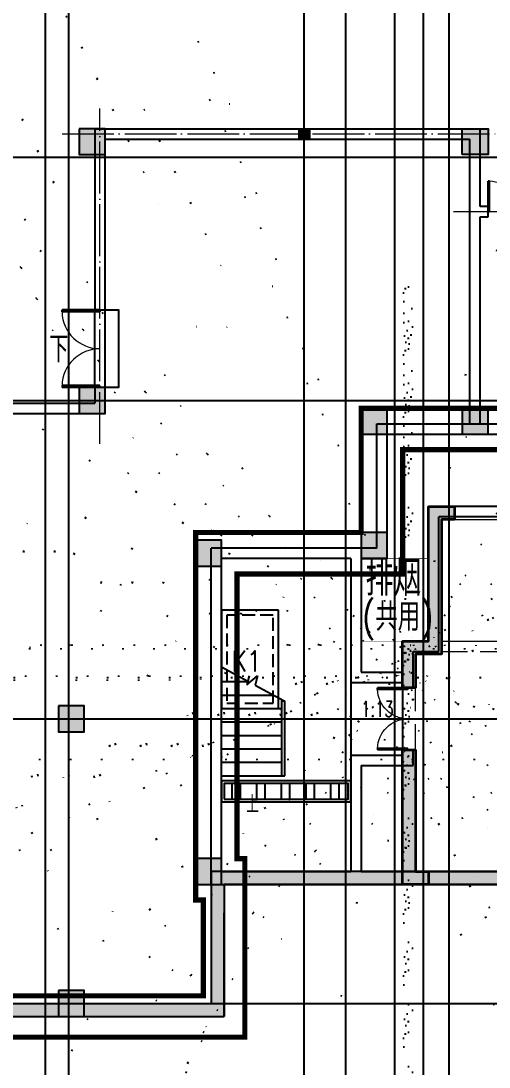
# Model space of a CAD drawing. Extents: x 369444 to 684549, y -549309 to 575337.
# Drawn here: x 482899 to 491944, y 63930 to 84140 of the extents above; entities that cross this region are included whole.
import ezdxf

# ---------------------------------------------------------------- set-up
doc = ezdxf.new("R2010")
doc.units = 0
doc.header["$LTSCALE"] = 1000
doc.header["$MEASUREMENT"] = 0
for name, pattern in [('__DASH', [0.35, 0.25, -0.1]), ('DASH', [0.35, 0.25, -0.1]), ('DASHED', [0.75, 0.5, -0.25]), ('DOTE', [2.4200000000000004, 2, -0.2, 0.02, -0.2])]:
    doc.linetypes.add(name, pattern=pattern)
for name, color, linetype in [('BEAM_CON', 4, 'Continuous'), ('BEAM_SE', 144, 'DASHED'), ('COLUMN', 9, 'Continuous'), ('DIM', 3, 'Continuous'), ('DIM_SYMB', 3, 'Continuous'), ('DOTE', 1, 'Continuous'), ('HS-A-轮廓线-地下室', 3, 'DASH'), ('PUB_HATCH', 8, 'Continuous'), ('STAIR', 2, 'Continuous'), ('WALL', 9, 'Continuous'), ('WINDOW', 4, 'Continuous'), ('剪力墙', 3, 'Continuous'), ('构造柱', 6, 'Continuous'), ('车库集水坑', 60, 'Continuous'), ('车库风井', 6, 'Continuous'), ('防火分区线', 7, 'Continuous'), ('面积线', 6, 'Continuous')]:
    doc.layers.add(name, color=color, linetype=linetype)
for name, color, linetype, lineweight in [('DOTE2', 122, 'DOTE', 9), ('S_ConcWall', 3, 'Continuous', 35), ('TEXT', 7, 'Continuous', 13)]:
    doc.layers.add(name, color=color, linetype=linetype, lineweight=lineweight)
doc.styles.add('_HZTXT', font='txt.shx', dxfattribs={"width": 0.8, "bigfont": 'HZTXT.shx'})
doc.styles.add('_TCH_DIM', font='SIMPLEX', dxfattribs={"bigfont": 'GBCBIG'})
pattern_1 = [(0, (-38492844046.94125, -3908521217.973728), (300, 600), [0, -600]), (0, (-38492844397.94125, -3908521298.973728), (300, 600), [0, -600]), (0, (-38492844202.94125, -3908521304.973728), (300, 600), [0, -600]), (0, (-38492843989.94125, -3908521127.973728), (300, 600), [0, -600]), (0, (-38492844238.94125, -3908521334.973728), (300, 600), [0, -600]), (0, (-38492843929.94125, -3908520749.973728), (300, 600), [0, -600]), (0, (-38492844112.94125, -3908520797.973728), (300, 600), [0, -600]), (0, (-38492844016.94125, -3908520872.973728), (300, 600), [0, -600]), (0, (-38492844505.94125, -3908520884.973728), (300, 600), [0, -600]), (0, (-38492844211.94125, -3908520911.973728), (300, 600), [0, -600]), (0, (-38492844325.94125, -3908521064.973728), (300, 600), [0, -600]), (0, (-38492844319.94125, -3908521289.973728), (300, 600), [0, -600]), (0, (-38492844094.94125, -3908521313.973728), (300, 600), [0, -600]), (0, (-38492843929.94125, -3908521049.973728), (300, 600), [0, -600]), (0, (-38492844490.94125, -3908521142.973728), (300, 600), [0, -600]), (0, (-38492844439.94125, -3908521040.973728), (300, 600), [0, -600]), (0, (-38492844205.94125, -3908521082.973728), (300, 600), [0, -600]), (0, (-38492844289.94125, -3908521169.973728), (300, 600), [0, -600]), (0, (-38492844337.94125, -3908520971.973728), (300, 600), [0, -600]), (0, (-38492844262.94125, -3908520746.973728), (300, 600), [0, -600]), (0, (-38492844466.94125, -3908521268.973728), (300, 600), [0, -600]), (0, (-38492844136.94125, -3908520869.973728), (300, 600), [0, -600]), (0, (-38492844415.94125, -3908520860.973728), (300, 600), [0, -600]), (0, (-38492844463.94125, -3908520782.973728), (300, 600), [0, -600]), (130.601294, (-38492843966.79839, -3908520937.830872), (-1499.999983430985, 1800.000007869767), [26.341554, -11037.111]), (18.4349488, (-38492844009.65553, -3908520926.4023), (1499.99999446807, 599.9999955732223), [27.10524, -3767.6279]), (90, (-38492844009.65553, -3908520952.116584), (300.0000000000001, 600), [25.714284, -1174.28565]), (161.565051, (-38492843983.94125, -3908520960.688016), (-1500.000007552608, 599.9999552724113), [27.10524, -3767.6279]), (53.1301023, (-38492843983.94125, -3908520960.688016), (300.0000005671201, 599.9999997164399), [28.57143, -2971.4285]), (135, (-38492843961.0841, -3908521266.402248), (-300.0000362661431, 599.9999593952012), [24.24366, -1672.8126]), (45, (-38492843995.36982, -3908521266.402248), (299.999998082377, 599.9999975789675), [24.24366, -1672.8126]), (135, (-38492843978.22696, -3908521283.545148), (-300.0000362661431, 599.9999593952012), [24.24366, -1672.8126]), (45, (-38492843978.22696, -3908521283.545148), (299.999998082377, 599.9999975789675), [24.24366, -1672.8126]), (116.565051, (-38492844249.6555, -3908520863.545154), (-5.219298673253547e-05, 1199.999967353521), [31.94382599999998, -638.8764999999994]), (180, (-38492844263.94121, -3908520834.97373), (-299.9999999999999, 600), [34.285716, -565.71425]), (63.43494880000001, (-38492844312.51265, -3908520863.545154), (2.716145353076627e-06, 1199.999994186336), [31.943826, -638.8765000000001]), (116.565051, (-38492844298.22694, -3908520892.116584), (-5.219298673253547e-05, 1199.999967353521), [31.94382599999998, -638.8764999999994]), (0, (-38492844298.22694, -3908520892.116584), (300, 600), [34.285716, -565.71425]), (63.43494880000001, (-38492844263.94121, -3908520892.116584), (2.716145353076627e-06, 1199.999994186336), [31.943826, -638.8765000000001]), (107.102728, (-38492844023.94125, -3908521066.402268), (-899.9999655924546, 3000.000004840143), [38.861346, -16282.9025]), (143.972626, (-38492844035.36982, -3908521029.259442), (-5699.99992773809, 4199.999995246334), [38.861346, -8122.02]), (180, (-38492844066.79839, -3908521006.402297), (-299.9999999999999, 600), [37.142856, -562.8571]), (36.02737329999999, (-38492844135.36982, -3908521029.259442), (5699.999957876589, 4199.999954722195), [38.86134599999996, -8122.019999999995]), (71.5650511, (-38492844146.79839, -3908521063.545128), (900.0000046203285, 2999.99999483479), [36.140316, -3758.5928]), (107.102728, (-38492844135.36982, -3908521100.688008), (-899.9999655924546, 3000.000004840143), [38.861346, -16282.9025]), (143.972626, (-38492844103.94125, -3908521123.545128), (-5699.99992773809, 4199.999995246334), [38.861346, -8122.02]), (0, (-38492844103.94125, -3908521123.545128), (300, 600), [37.142856, -562.8571]), (36.02737329999999, (-38492844066.79839, -3908521123.545128), (5699.999957876589, 4199.999954722195), [38.86134599999996, -8122.019999999995]), (71.5650511, (-38492844035.36982, -3908521100.688008), (900.0000046203285, 2999.99999483479), [36.140316, -3758.5928]), (150.255118, (-38492844018.22696, -3908520786.402302), (-900.0000021301363, 599.9999925650195), [23.03502, -4814.319600000001]), (90, (-38492844038.22696, -3908520797.830868), (300.0000000000001, 600), [22.857144, -1177.14275]), (29.7448813, (-38492844038.22696, -3908520797.830868), (900.0000005300184, 599.9999971978212), [23.03502, -4814.319600000001]), (116.565051, (-38492844158.22696, -3908521212.116588), (-5.219298673253547e-05, 1199.999967353521), [31.94382599999998, -638.8764999999994]), (168.690067, (-38492844172.51267, -3908521183.545128), (-2700.000002003099, 599.9999849441089), [29.137254, -6089.685500000001]), (41.18592510000001, (-38492844223.94125, -3908521197.830828), (7499.999954558658, 6599.999942288418), [30.371844, -12725.802]), (90, (-38492844223.94125, -3908521226.402287), (300.0000000000001, 600), [28.57143, -1171.4285]), (138.814074, (-38492844201.0841, -3908521246.402268), (-7499.999866690215, 6600.000042036299), [30.371844, -12725.802]), (16.6992442, (-38492844201.0841, -3908521246.402268), (9899.99992551639, 2999.999968578065), [29.82945, -12498.5375]), (60.9453959, (-38492844172.51267, -3908521237.830848), (299.9999992038756, 599.9999946927048), [29.416086, -12325.3395]), (109.983106, (-38492844409.65553, -3908520960.688016), (-1500.00000564993, 4199.999988885022), [33.44200199999995, -14012.19749999999]), (155.556045, (-38492844421.08408, -3908520929.259439), (-3900.000014866057, 1799.999962602966), [34.522986, -14465.1315]), (24.4439547, (-38492844483.94122, -3908520929.259439), (3900.000001945477, 1799.999991342401), [34.522986, -14465.1315]), (70.01689340000001, (-38492844495.36979, -3908520960.688016), (1500.000004522143, 4199.999989580724), [33.442002, -14012.1975]), (109.983106, (-38492844483.94122, -3908520992.116586), (-1500.00000564993, 4199.999988885022), [33.44200199999995, -14012.19749999999]), (160.016893, (-38492844452.51263, -3908521003.545158), (-1500.00000088163, 599.9999726666744), [33.442002, -6989.377500000001]), (19.9831065, (-38492844452.51263, -3908521003.545158), (1499.999991764409, 599.9999990480279), [33.442002, -6989.377500000001]), (70.01689340000001, (-38492844421.08408, -3908520992.116586), (1500.000004522143, 4199.999989580724), [33.442002, -14012.1975]), (122.005383, (-38492844186.79839, -3908521014.97373), (-300.00004026147, 599.9999693707862), [26.954232, -5633.434]), (18.4349488, (-38492844226.79839, -3908521000.688012), (1499.99999446807, 599.9999955732223), [27.10524, -3767.6279]), (90, (-38492844226.79839, -3908521026.402302), (300.0000000000001, 600), [25.714284, -1174.28565]), (161.565051, (-38492844201.0841, -3908521034.973728), (-1500.000007552608, 599.9999552724113), [27.10524, -3767.6279]), (54.46232220000002, (-38492844201.0841, -3908521034.973728), (2099.999996957259, 2999.999995506066), [24.57807, -10298.2115]), (116.565051, (-38492844361.08408, -3908521160.688008), (-5.219298673253547e-05, 1199.999967353521), [31.94382599999998, -638.8764999999994]), (180, (-38492844375.36979, -3908521132.116548), (-299.9999999999999, 600), [31.42857, -568.5714]), (59.0362434, (-38492844423.94122, -3908521160.688008), (300.0000009765315, 599.9999970877775), [33.31972799999995, -6963.821999999993]), (120.963756, (-38492844406.79839, -3908521189.259408), (-300.0000409979644, 599.9999724465997), [33.319728, -6963.821999999999]), (0, (-38492844406.79839, -3908521189.259408), (300, 600), [31.42857, -568.5714]), (63.43494880000001, (-38492844375.36979, -3908521189.259408), (2.716145353076627e-06, 1199.999994186336), [31.943826, -638.8765000000001])]

# ---------------------------------------------------------------- blocks, each defined once
blk = doc.blocks.new('A$C47E9097D')
at = {"layer": '构造柱'}
blk.add_hatch(color=256, dxfattribs=at).paths.add_polyline_path([(107949.9999847412, -388449.1799387932), (107749.9999847412, -388449.1799387932), (107749.9999847412, -388649.1799387932), (107949.9999847412, -388649.1799387932)])
blk.add_lwpolyline([(107749.9999847412, -388449.1799387932), (107949.9999847412, -388449.1799387932), (107949.9999847412, -388649.1799387932), (107749.9999847412, -388649.1799387932)], close=True, dxfattribs=at)
blk = doc.blocks.new('$DorLib2D$00000002')
for p, q in [((-0.5, -5.684341886080802e-17), (-0.5000000000000007, 0.4875)), ((-0.4750000000000007, 0.4875), (-0.5000000000000007, 0.4875)), ((-0.475, -2.842170943040401e-17), (-0.4750000000000007, 0.4875)), ((0.475, -2.842170943040401e-17), (0.4750000000000007, 0.4875)), ((0.4750000000000007, 0.4875), (0.5000000000000007, 0.4875)), ((0.5, -5.684341886080802e-17), (0.5000000000000007, 0.4875)), ((-0.5, -5.684341886080802e-17), (-0.475, -2.842170943040401e-17)), ((0.5, -5.684341886080802e-17), (0.475, -2.842170943040401e-17))]:
    blk.add_line(p, q)
at = {"lineweight": 13}
for centre, start, end in [((-0.4875, -4.263256414560601e-17), 0, 88.53071641864632), ((0.4875, -4.263256414560601e-17), 91.4692835813537, 180)]:
    blk.add_arc(centre, 0.4875, start, end, dxfattribs=at)
blk = doc.blocks.new('column500')
h = blk.add_hatch(color=0)
h.dxf.hatch_style = 1
h.paths.add_polyline_path([(-216380.9106832733, -381439.8896648251), (-215880.9106832733, -381439.8896648251), (-215880.9106832733, -380939.8896648251), (-216380.9106832733, -380939.8896648251)])
at = {"color": 0}
blk.add_lwpolyline([(-216380.9106832733, -381439.8896648251), (-215880.9106832733, -381439.8896648251), (-215880.9106832733, -380939.8896648251), (-216380.9106832733, -380939.8896648251)], close=True, dxfattribs=at)
blk = doc.blocks.new('34tyg54hf3r')
at = {"layer": 'DIM_SYMB', "linetype": 'ByBlock'}
blk.add_lwpolyline([(20261.93985917317, 334947.9651082652, 0, 0, 0), (20261.93985918776, 336602.9651082131, 80.00000000000001, 0, 0), (20261.9398591904, 336902.9651082131, 0, 0, 0)], format="xyseb", dxfattribs=at)
at = {"layer": 'STAIR'}
for p, q in [((19679.43985915449, 337317.3874948928), (20188.40264632707, 337040.8229751916)), ((20170.89235315585, 336967.9945842698), (20372.40044749176, 337146.1538683792)), ((20212.60432946598, 337141.4820345481), (20170.89235315585, 336967.9945842698)), ((20372.40044749176, 337146.1538683792), (20328.74061437117, 336964.564938836)), ((19679.43985915455, 337032.9652717459), (20186.51340110457, 337032.9652717455)), ((20328.74061437117, 336964.564938836), (20879.43985915449, 336665.3213085127)), ((19679.43985915455, 336772.9652717459), (20681.3422448622, 336772.9652717459)), ((19679.43985915455, 336512.9652717459), (20844.43985917812, 336512.9652717458)), ((20844.43985917876, 335212.9652717533), (20844.43985917626, 336663.6534691626)), ((20844.43985917626, 336663.6534691626), (20904.43985917626, 336663.6534691628)), ((20904.43985917876, 335212.9652717534), (20904.43985917626, 336663.6534691628)), ((19679.43985915455, 336252.9652717459), (20844.4398591783, 336252.9652717458)), ((19679.43985915455, 335992.9652717459), (20844.43985917847, 335992.9652717458)), ((19679.43985915455, 335732.9652717459), (20844.43985917864, 335732.9652717458)), ((19679.43985915455, 335472.9652717459), (20844.43985917882, 335472.9652717458)), ((19679.43985915455, 335212.9652717459), (20844.43985917899, 335212.9652717458)), ((20844.43985917899, 335212.9652717458), (20879.43985915455, 335212.9652717459)), ((20844.43985917876, 335212.9652717533), (20904.43985917876, 335212.9652717534))]:
    blk.add_line(p, q, dxfattribs=at)
at = {"layer": 'DIM_SYMB', "color": 7, "linetype": 'ByBlock', "style": '_TCH_DIM'}
blk.add_text('上', height=337.5886524822695, dxfattribs=at).set_placement((20157.68454002331, 334492.9651082652))
blk = doc.blocks.new('A$C36E4408A')
at = {"layer": '剪力墙'}
for points in [[(0.0002910715411417186, 3799.997548784362), (0.0002910715411417186, 4699.997548784362), (500.0002910715411, 4699.997548784362), (500.0002910715411, 7299.997548784362), (1000.000291071541, 7299.997548784362), (1000.000291071541, 7049.997548784362), (750.0002910715411, 7049.997548784362), (750.0002910715411, 4449.997548784362), (250.0002910715411, 4449.997548784362), (250.0002910715411, 3799.997548784362)], [(250.0002910715411, 2599.997548784304), (250.0002910715411, 249.9975487843622), (500.0002910715411, 249.9975487843622), (500.0002910715411, -0.002451215637847781), (0.0002910715411417186, -0.002451215637847781), (0.0002910715411417186, 2599.997548784362)]]:
    blk.add_hatch(color=0, dxfattribs=at).paths.add_polyline_path(points)
at = {"layer": 'S_ConcWall', "color": 0, "lineweight": 35, "ltscale": 0.9999999776482582}
for p, q in [((500.0002910715411, 7299.997548784362), (1000.000291071541, 7299.997548784362)), ((500.0002910715411, 4699.997548784362), (500.0002910715411, 7299.997548784362)), ((1000.000291071541, 7299.997548784362), (1000.000291071541, 7049.997548784362)), ((750.0002910715411, 7049.997548784362), (750.0002910715411, 4449.997548784362)), ((1000.000291071541, 7049.997548784362), (750.0002910715411, 7049.997548784362)), ((0.0002910715411417186, 4699.997548784362), (500.0002910715411, 4699.997548784362)), ((0.0002910715411417186, 3799.997548784362), (0.0002910715411417186, 4699.997548784362)), ((250.0002910715411, 4449.997548784362), (250.0002910715411, 3799.997548784362)), ((750.0002910715411, 4449.997548784362), (250.0002910715411, 4449.997548784362)), ((250.0002910715411, 3799.997548784362), (0.0002910715411417186, 3799.997548784362)), ((0.0002910715411417186, 2599.997548784362), (250.0002910715411, 2599.997548784304)), ((0.0002910715411417186, -0.002451215637847781), (0.0002910715411417186, 2599.997548784362)), ((250.0002910715411, 2599.997548784304), (250.0002910715411, 249.9975487843622)), ((250.0002910715411, 249.9975487843622), (500.0002910715411, 249.9975487843622)), ((500.0002910715411, 249.9975487843622), (500.0002910715411, -0.002451215637847781)), ((500.0002910715411, -0.002451215637847781), (0.0002910715411417186, -0.002451215637847781))]:
    blk.add_line(p, q, dxfattribs=at)
blk = doc.blocks.new('2#梁图')
at = {"layer": 'BEAM_CON', "color": 0, "lineweight": 18, "ltscale": 0.9999999776482582}
for p, q in [((-555777.5396499634, 137789.7098908424), (-554477.5396499634, 137789.7098908424)), ((-555777.5396499634, 137539.7098908424), (-554477.5396499634, 137539.7098908424)), ((-556027.5396499634, 135189.7098908424), (-554377.5396499634, 135189.7098908424)), ((-556777.5396499634, 133089.7098908424), (-556777.5396499634, 134289.7098908424))]:
    blk.add_line(p, q, dxfattribs=at)
at = {"layer": 'BEAM_SE', "color": 0, "lineweight": 18, "ltscale": 0.9999999776482582}
for p, q in [((-556027.5396499634, 134989.7098908424), (-554377.5396499634, 134989.7098908424)), ((-556527.5396499634, 133089.7098908424), (-556527.5396499634, 134289.7098908424)), ((-556277.5396499634, 130739.7098908424), (-554077.5396499634, 130739.7098908424)), ((-556277.5396499634, 130489.7098908424), (-554077.5396499634, 130489.7098908424))]:
    blk.add_line(p, q, dxfattribs=at)
at = {"layer": 'DIM', "color": 0, "const_width": 35}
for points in [[(-556277.5396499634, 130739.7098908424), (-554077.5396499634, 130739.7098908424)], [(-556277.5396499634, 130489.7098908424), (-554077.5396499634, 130489.7098908424)]]:
    blk.add_lwpolyline(points, dxfattribs=at)
at = {"layer": 'S_ConcWall', "color": 0, "lineweight": 35, "ltscale": 0.9999999776482582, "const_width": 35}
for points in [[(-556777.5396499634, 134289.7098908424), (-556777.5396499634, 135189.7098908424), (-556277.5396499634, 135189.7098908424), (-556277.5396499634, 137789.7098908424), (-555777.5396499634, 137789.7098908424), (-555777.5396499634, 137539.7098908424), (-556027.5396499634, 137539.7098908424), (-556027.5396499634, 134939.7098908424), (-556527.5396499634, 134939.7098908424), (-556527.5396499634, 134289.7098908424)], [(-556527.5396499634, 133089.7098908424), (-556527.5396499634, 130739.7098908424), (-556277.5396499634, 130739.7098908424), (-556277.5396499634, 130489.7098908424), (-556777.5396499634, 130489.7098908424), (-556777.5396499634, 133089.7098908424)]]:
    blk.add_lwpolyline(points, close=True, dxfattribs=at)

msp = doc.modelspace()

# ---------------------------------------------------------------- hatches: boundary and pattern name
at = {"layer": 'PUB_HATCH'}
h = msp.add_hatch(dxfattribs=at)
h.set_pattern_fill('加气混凝土', color=256, scale=50, style=0)
h.set_pattern_definition(pattern_1)
h.paths.add_polyline_path([(490274.4867944699, 72156.97560831788), (490274.4867944699, 71256.9780378032), (490474.4867944699, 71256.9780378032), (490474.4867944699, 71956.97560831788)])
h = msp.add_hatch(dxfattribs=at)
h.set_pattern_fill('加气混凝土', color=256, scale=50, style=0)
h.set_pattern_definition(pattern_1)
h.paths.add_polyline_path([(490474.4867944699, 69756.97560831788), (490474.4867944699, 70056.9780378032), (490274.4867944699, 70056.9780378032), (490274.4867944699, 69756.97560831788)])
at = {"layer": 'PUB_HATCH', "linetype": 'ByBlock'}
for points in [[(526774.4867944699, 67706.97560831788), (486574.4867944699, 67706.97560831788), (486824.4867944699, 67456.97560831788), (526774.4867944699, 67456.97560831788)], [(486824.4867944699, 67456.97560831788), (486574.4867944699, 67706.97560831788), (486574.4867944699, 65156.97364088777), (486824.4867944699, 64906.97364088777)], [(457874.4832162838, 65156.97364088777), (457624.4832162838, 64906.97364088777), (486824.4867944699, 64906.97364088777), (486574.4867944699, 65156.97364088777)]]:
    msp.add_hatch(color=256, dxfattribs=at).paths.add_polyline_path(points)
at = {"layer": 'WINDOW'}
h = msp.add_hatch(dxfattribs=at)
h.set_pattern_fill('ANSI32', color=256, scale=100, angle=45, style=0)
h.set_pattern_definition([(90, (466979.2602624875, -268354.9030351948), (-476.25, 2.842170943040401e-14), []), (90, (467138.010331152, -268196.1529665303), (-476.25, 2.842170943040401e-14), [])])
h.paths.add_polyline_path([(486824.4867944699, 69106.97560831788), (489224.4867944699, 69106.97560831788), (489224.4867944699, 69406.97560831788), (486824.4867944699, 69406.97560831788)])

# ---------------------------------------------------------------- linework, layer by layer
at = {"layer": 'DIM_SYMB', "lineweight": -2}
msp.add_lwpolyline([(483892.1977395993, 77806.97450539353, 0, 0, 0), (484334.4829339962, 77806.97450539353, 120, 0, 0), (484784.4829339962, 77806.97450539353, 0, 0, 0)], format="xyseb", dxfattribs=at)
at = {"layer": 'DIM_SYMB'}
msp.add_lwpolyline([(490274.4867944699, 70593.96261212113, 0, 0, 0), (489576.4299020749, 70593.96261212113, 80.00000000000001, 0, 0), (489276.4299020749, 70593.96261212113, 0, 0, 0)], format="xyseb", dxfattribs=at)
at = {"layer": 'DOTE', "color": 8}
for p, q in [((483374.4831018429, 59364.2341589618), (483374.4831018429, 476704.7720441509)), ((489174.4826440793, 59364.2341589618), (489174.4826440793, 476704.7720441509)), ((490124.4831018429, 59364.2341589618), (490124.4831018429, 476704.7720441509)), ((490674.4830408078, 59364.2341589618), (490674.4830408078, 476704.7720441509)), ((491174.4831018429, 59364.2341589618), (491174.4831018429, 476704.7720441509)), ((483824.4831018429, 59364.2341589618), (483824.4831018429, 261806.9745316196)), ((488374.482949255, 59364.23415705445), (488374.482949255, 261806.9745316196))]:
    msp.add_line(p, q, dxfattribs=at)
at = {"layer": 'DOTE', "color": 8, "lineweight": -2}
for p, q in [((377844.3968439084, 81506.97450348618), (624570.9457559567, 81506.97450348618)), ((377844.3968439084, 76806.97450253251), (624570.9457559567, 76806.97450253251)), ((377844.3968439084, 70656.97450253251), (624570.9457559567, 70656.97450253251)), ((377844.3968439084, 65156.97363802674), (624570.9457559567, 65156.97363802674))]:
    msp.add_line(p, q, dxfattribs=at)
at = {"layer": 'DOTE2', "linetype": 'DOTE', "ltscale": 0.5}
for points in [[(484424.4829339962, 75968.84474417451), (484424.4829339962, 82450.62302061799)], [(483694.7028436642, 81957.79455992463), (492154.3986673336, 81957.79455992463)], [(491259.5284967404, 80456.97562357667), (495072.6821069699, 80456.97562357667)]]:
    msp.add_lwpolyline(points, dxfattribs=at)
at = {"layer": 'HS-A-轮廓线-地下室', "lineweight": -2, "ltscale": 8}
msp.add_lwpolyline([(457624.4832162838, 64906.97364088777), (486824.4867944699, 64906.97364088777), (486824.4867944699, 67456.97560831788), (486824.4867944699, 67456.97560831788), (526874.4867944699, 67456.97560831788), (526874.4867944699, 72156.97560831788), (526374.4867944699, 72156.9780378032), (526374.4867944699, 81778.3442320514), (530774.4829339962, 81778.3442320514), (530774.4829339962, 81778.3442320514), (530774.4829339962, 144856.9745807338), (535624.482949255, 144856.9745807338), (535624.482949255, 146656.9745649982), (535624.482949255, 146656.9745649982), (535624.482949255, 146656.9745659519), (572974.4831018429, 146656.9745649982)], dxfattribs=at)
at = {"layer": 'HS-A-轮廓线-地下室', "lineweight": -2, "ltscale": 6}
msp.add_lwpolyline([(486824.4867944699, 67456.97560831788), (517474.4867944699, 67456.97560831788)], dxfattribs=at)
at = {"layer": 'WALL', "linetype": 'ByBlock'}
for p, q in [((484324.4829339962, 82057.79436394456), (491774.4829339962, 82057.7945723224)), ((484324.4829339962, 82057.79436394456), (484324.4829339962, 78556.9745049167)), ((491774.4829339962, 80556.9755687404), (491774.4829339962, 82057.7945723224)), ((484524.4829339962, 81857.7943696666), (491574.4829339962, 81857.79456660035)), ((484524.4829339962, 78556.9745049167), (484524.4829339962, 81857.7943696666)), ((491574.4829339962, 80456.97556635621), (491574.4829339962, 81857.79456660035)), ((491574.4829339962, 76356.97560831788), (491574.4829339962, 80456.97556635621)), ((491924.4829339962, 80556.9755725551), (491774.4829339962, 80556.9755687404)), ((491924.4829339962, 80356.9755725551), (491924.4829339962, 80556.9755725551)), ((491774.4829339962, 80356.9755687404), (491924.4829339962, 80356.9755725551)), ((491774.4829339962, 76356.97560831788), (491774.4829339962, 80356.9755687404)), ((484324.4829339962, 78556.9745049167), (484524.4829339962, 78556.9745049167)), ((484524.4829339962, 77056.9745049167), (484324.4829339962, 77056.9745049167)), ((484324.4829339962, 77056.9745049167), (484324.4829339962, 76756.97448584321)), ((484524.4829339962, 76556.9744934726), (484524.4829339962, 77056.9745049167)), ((464574.4832162838, 76756.97372385743), (484324.4829339962, 76756.97448584321)), ((464774.4832162838, 76556.97373148683), (484524.4829339962, 76556.9744934726)), ((491574.4829339962, 76356.97560831788), (491774.4829339962, 76356.97560831788)), ((526774.4867944699, 67706.97560831788), (486574.4867944699, 67706.97560831788)), ((486574.4867944699, 67706.97560831788), (486574.4867944699, 65156.97364088777)), ((526774.4867944699, 67456.97560831788), (486824.4867944699, 67456.97560831788)), ((486824.4867944699, 67456.97560831788), (486824.4867944699, 64906.97364088777)), ((457874.4832162838, 65156.97364088777), (486574.4867944699, 65156.97364088777)), ((457624.4832162838, 64906.97364088777), (486824.4867944699, 64906.97364088777))]:
    msp.add_line(p, q, dxfattribs=at)
at = {"layer": 'WALL'}
for p, q in [((489774.4867944699, 76356.97560831788), (491574.4864511471, 76356.97560831788)), ((489774.4867944699, 73956.97560831788), (489774.4867944699, 76356.97560831788)), ((491574.4864511471, 76356.97560831788), (494274.4864511471, 76356.97560831788)), ((489974.4867944699, 76156.97560831788), (491574.4864511471, 76156.97560831788)), ((489974.4867944699, 73756.97560831788), (489974.4867944699, 76156.97560831788)), ((491574.4864511471, 76156.97560831788), (494274.4864511471, 76156.97560831788)), ((492574.4867944699, 74756.97560831788), (490774.4867944699, 74756.97560831788)), ((490774.4867944699, 72156.97560831788), (490774.4867944699, 74756.97560831788)), ((492574.4867944699, 74556.97560831788), (490974.4867944699, 74556.97560831788)), ((490974.4867944699, 71956.97560831788), (490974.4867944699, 74556.97560831788)), ((486574.4867944699, 67456.97560831788), (486574.4867944699, 73956.97560831788)), ((489374.4867944699, 73956.97560831788), (486574.4867944699, 73956.97560831788)), ((489774.4867944699, 73956.97560831788), (489374.4867944699, 73956.97560831788)), ((486774.4867944699, 67706.97560831788), (486774.4867944699, 73756.97560831788)), ((489274.4867944699, 73756.97560831788), (486774.4867944699, 73756.97560831788)), ((489274.4867944699, 73756.97560831788), (489274.4867944699, 71356.9780378032)), ((489974.4867944699, 73756.97560831788), (489474.4867944699, 73756.97560831788)), ((489474.4867944699, 73756.97560831788), (489474.4867944699, 71556.9780378032)), ((490274.4867944699, 72156.97560831788), (490774.4867944699, 72156.97560831788)), ((490274.4867944699, 72156.97560831788), (490274.4867944699, 71256.9780378032)), ((490474.4867944699, 71956.97560831788), (490974.4867944699, 71956.97560831788)), ((490474.4867944699, 71256.9780378032), (490474.4867944699, 71956.97560831788)), ((489474.4867944699, 71556.9780378032), (490274.4867944699, 71556.9780378032)), ((490274.4867944699, 71556.9780378032), (490274.4867944699, 71356.9780378032)), ((489274.4867944699, 71356.9780378032), (490274.4867944699, 71356.9780378032)), ((490274.4867944699, 71256.9780378032), (490474.4867944699, 71256.9780378032)), ((489274.4867944699, 69956.9780378032), (490274.4867944699, 69956.9780378032)), ((489274.4867944699, 69956.9780378032), (489274.4867944699, 67706.97560831788)), ((490474.4867944699, 70056.9780378032), (490274.4867944699, 70056.9780378032)), ((490274.4867944699, 70056.9780378032), (490274.4867944699, 69756.97560831788)), ((490274.4867944699, 69956.9780378032), (490274.4867944699, 69756.9780378032)), ((490474.4867944699, 69756.97560831788), (490474.4867944699, 70056.9780378032)), ((489474.4867944699, 69756.9780378032), (490274.4867944699, 69756.9780378032)), ((489474.4867944699, 69756.9780378032), (489474.4867944699, 67706.97560831788)), ((490274.4867944699, 69756.97560831788), (490474.4867944699, 69756.97560831788)), ((486774.4867944699, 67706.97560831788), (489274.4867944699, 67706.97560831788)), ((489474.4867944699, 67706.97560831788), (517374.4867944699, 67706.97560831788)), ((486574.4867944699, 67456.97560831788), (489374.4867944699, 67456.97560831788)), ((489374.4867944699, 67456.97560831788), (517474.4867944699, 67456.97560831788))]:
    msp.add_line(p, q, dxfattribs=at)
at = {"layer": 'WINDOW'}
for p, q in [((484324.4829339962, 77056.9745049167), (484324.4829339962, 78556.9745049167)), ((484524.4829339962, 77056.9745049167), (484524.4829339962, 78556.9745049167)), ((490274.4867944699, 71256.9780378032), (490274.4867944699, 70056.9780378032))]:
    msp.add_line(p, q, dxfattribs=at)
at = {"layer": 'WINDOW', "lineweight": -2}
msp.add_lwpolyline([(484524.4829339962, 78556.97450539353), (484784.4829339962, 78556.97450539353), (484784.4829339962, 77056.97450539353), (484524.4829339962, 77056.97450539353)], dxfattribs=at)
at = {"layer": 'WINDOW'}
for points in [[(486774.4867944699, 69056.97560831788), (489274.4867944699, 69056.97560831788), (489274.4867944699, 69456.97560831788), (486774.4867944699, 69456.97560831788)], [(486824.4867944699, 69106.97560831788), (489224.4867944699, 69106.97560831788), (489224.4867944699, 69406.97560831788), (486824.4867944699, 69406.97560831788)]]:
    msp.add_lwpolyline(points, close=True, dxfattribs=at)
msp.add_lwpolyline([(486774.4867944699, 69056.97560831788), (489274.4867944699, 69056.97560831788)], dxfattribs=at)
at = {"layer": '车库集水坑', "color": 4, "lineweight": -2, "extrusion": (-0.0002539462290278848, 2.592807758174139e-12, 0.9999999677556559), "elevation": -123.6145451756248}
msp.add_lwpolyline([(487874.4710502913, 72756.9756083182), (486774.4711368929, 72756.97563120638), (486774.4710987459, 70856.97563120638), (487874.4710502913, 70856.97562357699)], close=True, dxfattribs=at)
at = {"layer": '车库集水坑', "color": 4, "linetype": '__DASH', "lineweight": -2, "extrusion": (-0.0002539462290278848, 2.592807758174139e-12, 0.9999999677556559), "elevation": -123.6145451478782}
msp.add_lwpolyline([(487774.471069955, 72656.9756083182), (486874.4713995167, 72656.97562357699), (486874.4713689992, 70956.97562357699), (487774.4710546962, 70956.9756083182)], close=True, dxfattribs=at)
at = {"layer": '车库风井', "linetype": 'DASH', "const_width": 10}
msp.add_lwpolyline([(489474.4867944699, 73756.97560831788), (490774.4867944699, 73756.97560831788), (490774.4867944699, 72156.9780378032), (489474.4867944699, 72156.9780378032)], close=True, dxfattribs=at)
at = {"layer": '防火分区线', "color": 3, "linetype": 'DASH', "ltscale": 8, "const_width": 100}
for points in [[(462174.4796838742, 65306.97364088777), (486424.4867944699, 65306.97364088777), (486424.4867944699, 67156.97560831788), (486274.4867944699, 67156.97560831788), (486274.4867944699, 74256.97560831788), (489474.4867944699, 74256.97560831788), (489474.4867944699, 76656.97560831788), (496074.4867944699, 76656.97560831788), (496074.4867944699, 76456.97560831788), (500074.4867944699, 76456.97560831788), (500074.4867944699, 75256.97560784104), (501474.4867944699, 75256.97560784104), (501474.4867944699, 77156.97560831788), (508974.4867944699, 77156.97560831788)], [(461374.4796838742, 64506.97364088777), (487224.4867944699, 64506.97364088777), (487224.4867944699, 67956.97560831788), (487074.4867944699, 67956.97560831788), (487074.4867944699, 73456.97560831788), (490274.4867944699, 73456.97560831788), (490274.4867944699, 75856.97560831788), (495274.4867944699, 75856.97560831788), (495274.4867944699, 75656.97560831788), (499274.4867944699, 75656.97560831788), (499274.4867944699, 74456.97560784104), (502274.4867944699, 74456.97560784104), (502274.4867944699, 76356.97560831788), (509774.4867944699, 76356.97560831788)]]:
    msp.add_lwpolyline(points, dxfattribs=at)
at = {"layer": '面积线'}
msp.add_lwpolyline([(489274.4867944699, 71356.9780378032), (489274.4867944699, 69956.9780378032)], dxfattribs=at)

# ---------------------------------------------------------------- block references
at = {"layer": 'COLUMN', "color": 8, "rotation": 270}
for p in [(865464.3779993039, -134323.1160159421), (865464.3779993039, -139323.9361777615), (870914.5327539425, -139723.9936094594), (872864.3664331418, -139723.9936094594), (870914.5327539425, -142123.9936094594), (867714.533516882, -142273.9936094594), (865064.3725976925, -145473.9361777615), (867714.5389184933, -148423.9858703923), (865064.3725976925, -150973.9370422673)]:
    msp.add_blockref('column500', p, dxfattribs=at)
at = {"layer": 'COLUMN', "color": 8, "xscale": -1, "rotation": 270}
msp.add_blockref('column500', (872864.3725976925, 297938.7053503681), dxfattribs=at)
at = {"layer": 'WINDOW', "linetype": 'ByBlock', "lineweight": -2, "xscale": 1200, "yscale": 1200, "zscale": 1200, "rotation": 1.487463419247221e-06}
msp.add_blockref('$DorLib2D$00000002', (492524.4829339962, 80456.97558829072), dxfattribs=at)
at = {"layer": 'WINDOW', "rotation": 90}
for p, xscale, yscale, zscale in [((484424.4829339962, 77806.9745049167), 1500, 1500, 1500), ((490374.4867944699, 70656.9780378032), -1200, 1200, 1200)]:
    msp.add_blockref('$DorLib2D$00000002', p, dxfattribs=dict(at, xscale=xscale, yscale=yscale, zscale=zscale))
at = {"layer": 'WINDOW'}
msp.add_blockref('34tyg54hf3r', (467095.046936987, -265655.9896636319), dxfattribs=at)
at = {"layer": '剪力墙', "color": 8}
msp.add_blockref('A$C36E4408A', (490274.4865045529, 67456.97805973771), dxfattribs=at)
at = {"layer": '构造柱', "ltscale": 6}
msp.add_blockref('A$C47E9097D', (380524.4829645138, 470506.974416225), dxfattribs=at)
at = {"layer": '构造柱', "color": 8}
msp.add_blockref('2#梁图', (1047052.026447784, -63032.73428268358), dxfattribs=at)

# ---------------------------------------------------------------- texts
at = {"layer": 'DIM_SYMB', "color": 7, "style": '_TCH_DIM'}
msp.add_text('下', height=506.3829787234042, dxfattribs=at).set_placement((483449.8573160153, 77544.47450539353))
at = {"layer": 'DIM_SYMB', "color": 7, "style": '_TCH_DIM', "width": 0.7058823529411765}
msp.add_text('1:13', height=297.5, dxfattribs=at).set_placement((489470.4583520871, 70698.9626116443))
at = {"layer": 'TEXT', "color": 2, "style": '_HZTXT', "width": 0.8}
msp.add_text('排烟', height=675, dxfattribs=at).set_placement((489556.5915231686, 73033.69229218247))
at = {"layer": 'TEXT', "color": 4, "style": '_HZTXT', "width": 0.8}
msp.add_text('(共用)', height=540, dxfattribs=at).set_placement((489487.4015283566, 72355.9964179683))
at = {"layer": 'TEXT', "extrusion": (-0.0002539462290278848, 2.592807758174139e-12, 0.999999967755656), "style": '_HZTXT', "width": 0.8}
msp.add_text('K1', height=405, dxfattribs=at).set_placement((486972.6917210353, 71568.91795346128, -123.5975119194999))

doc.saveas('drawing.dxf')
